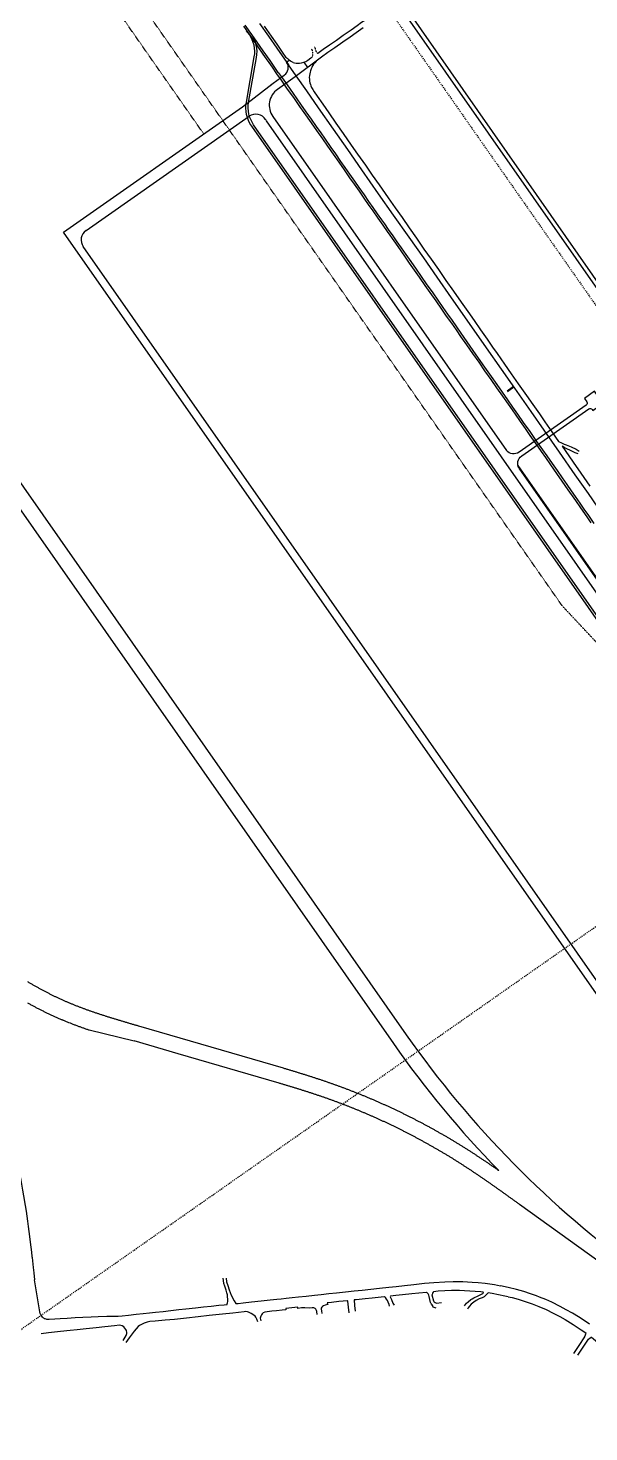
# Model space of a CAD drawing. Header units: millimetres. Extents: x 152904052 to 153933663, y 538271515 to 539240469.
# Drawn here: x 153522164 to 153529410, y 539098626 to 539116747 of the extents above; entities that cross this region are included whole.
import ezdxf

# ---------------------------------------------------------------- set-up
doc = ezdxf.new("R2010")
doc.units = ezdxf.units.MM
doc.linetypes.add('HIDDEN', pattern=[5.08, 2.54, -2.54])
doc.layers.add('BORD', color=7, linetype='Continuous')

msp = doc.modelspace()

# ---------------------------------------------------------------- linework, layer by layer
at = {"layer": 'BORD', "color": 8, "linetype": 'HIDDEN', "ltscale": 5}
for p, q in [((153496404.5, 539081976.6), (153619277.3, 539168013)), ((153516059.1, 539132362.1), (153567681, 539058638.4))]:
    msp.add_line(p, q, dxfattribs=at)
at = {"layer": 'BORD', "color": 133, "linetype": 'Continuous'}
for p, q in [((153525046.2, 539116676.5), (153525009.3, 539116728.8)), ((153525023.1, 539116662.7), (153524987.6, 539116713.6))]:
    msp.add_line(p, q, dxfattribs=at)
at = {"layer": 'BORD', "color": 133}
msp.add_line((153525727.5, 539116306), (153525775.8, 539116236.9), dxfattribs=at)
at = {"layer": 'BORD', "color": 137, "ltscale": 20}
msp.add_line((153522313.9, 539100176.4), (153522246.2, 539100588.6), dxfattribs=at)
at = {"layer": 'BORD', "color": 137, "ltscale": 3, "flags": 128}
for points in [[(153527960.7, 539124404.2), (153521160.8, 539119642.9, 0.4142136), (153520058.2, 539113389.6), (153526885.6, 539103638.8, 0.0406838), (153528244, 539102000.3, 0.0406838)], [(153521275.5, 539119479.1, 0.4142136), (153520222, 539113504.3), (153527049.4, 539103753.5, 0.0843538), (153530086.4, 539100678.5)]]:
    msp.add_lwpolyline(points, format="xyb", dxfattribs=at)
at = {"layer": 'BORD', "color": 137, "linetype": 'HIDDEN', "flags": 128}
for points in [[(153524433.1, 539115381.6), (153522822.7, 539117681.6, -0.4142136), (153522963.9, 539118482.4), (153530430.4, 539123710.5, -0.4142136), (153531231.3, 539123569.3), (153536103.8, 539116610.6)], [(153529930.5, 539108640.6, -0.3342251), (153529622.5, 539108694.4), (153529065.1, 539109289.4), (153523544.5, 539117173.7), (153523174.4, 539117898.5, -0.3234677), (153523220.9, 539118199.4), (153523804.4, 539118790.1), (153529931.6, 539123080.5), (153530634.9, 539123467.3, -0.3522798), (153530955.9, 539123410.7), (153531484.5, 539122806.7), (153535915.4, 539116478.7)]]:
    msp.add_lwpolyline(points, format="xyb", dxfattribs=at)
at = {"layer": 'BORD', "color": 133}
for points in [[(153527081.2, 539117160.6, 0.4132693), (153527052.1, 539116993.7), (153529837.2, 539113016.2), (153529796.2, 539112987.5), (153527011.2, 539116965, 0.417407), (153526843, 539116993.7)], [(153525935.7, 539116357.3), (153525616, 539116116.5), (153525386.7, 539115955.9, 0.4142136), (153525325.3, 539115607.8), (153528346.4, 539111293.1)], [(153525303.3, 539116017.7, -0.0235074), (153525329.3, 539116037.9), (153525474.4, 539116139.5, 0.4174746), (153525503.1, 539116307.7), (153525537.8, 539116332)], [(153535665.8, 539101743.4, 0.4142136), (153535317.7, 539101804.8), (153535302.7, 539101794.3, -0.4142136), (153534815.3, 539101880.3), (153525243.4, 539115550.4, -0.0132633), (153525233.1, 539115565.9, -0.0132633)], [(153528505.4, 539111066, -0.3866626), (153528541, 539111223.5), (153529409.3, 539111831.5, -0.4142136), (153529451.1, 539111824.2), (153529459.7, 539111811.9), (153529590.7, 539111903.6), (153529481.8, 539112059.3), (153529350.7, 539111967.5), (153529382.2, 539111922.5, -0.4142136), (153529374.9, 539111880.7), (153528506.6, 539111272.7, -0.3866626), (153528346.4, 539111293.1)]]:
    msp.add_lwpolyline(points, format="xyb", dxfattribs=at)
at = {"layer": 'BORD', "color": 133, "ltscale": 10, "flags": 128}
for points in [[(153525905.9, 539116424.2), (153525977.7, 539116473.8), (153526060.3, 539116532.6), (153526146.7, 539116592), (153526235.6, 539116654.9), (153526336.4, 539116726.1), (153526416.1, 539116780.4), (153526472.8, 539116821.3), (153526534.9, 539116863.7), (153526619.3, 539116923.5), (153526708, 539116985.1), (153526773.5, 539117031.5)], [(153524947, 539116771.5), (153525068.6, 539116597.7), (153525197.9, 539116411.6), (153525316.9, 539116241.2), (153525374.8, 539116158.3)], [(153525396.4, 539116175.8), (153525290, 539116327.2), (153525199.9, 539116455.4), (153525084.9, 539116621.5), (153524970.4, 539116784.1)], [(153525153.6, 539116806.2), (153525270.6, 539116640.7), (153525378.2, 539116485.9), (153525474.8, 539116347.2), (153525529.1, 539116271.4)], [(153525589.5, 539116303.8), (153525571.3, 539116311.5), (153525554.4, 539116320.8), (153525537.4, 539116332.2), (153525523.6, 539116344), (153525513.3, 539116353.4), (153525500.3, 539116368.2), (153525451.4, 539116435.9), (153525380.3, 539116539.5), (153525307.2, 539116644.3), (153525218.2, 539116770.7)], [(153526492.9, 539116748.7), (153526402.4, 539116685.4), (153526326.9, 539116631.7), (153526230.9, 539116564), (153526129.1, 539116493.8), (153526037.9, 539116429.7), (153525953.3, 539116369.8), (153525902.4, 539116333.6), (153525885.5, 539116318.4), (153525868.2, 539116299), (153525853.7, 539116280.1), (153525840.5, 539116260.1), (153525828.5, 539116237.6), (153525819.8, 539116218.9), (153525811.7, 539116197.2), (153525806.4, 539116179), (153525802.2, 539116157.6), (153525799.1, 539116133.6), (153525797.2, 539116108.1), (153525798.4, 539116087), (153525800.9, 539116062.5), (153525804.8, 539116039.2), (153525810.9, 539116017), (153525816.8, 539116000), (153525825.9, 539115980.3), (153525840.9, 539115954.5), (153525860.2, 539115922.7), (153525898.8, 539115866.3), (153525970.7, 539115764.1), (153526048, 539115654.4), (153526140.6, 539115520), (153526235.8, 539115385.2), (153526340, 539115237.8), (153526422.1, 539115119.6), (153526521.9, 539114976.7), (153526611.5, 539114848.6), (153526698.5, 539114724.7), (153526815, 539114558), (153526907, 539114427), (153526995.7, 539114300.8), (153527089.3, 539114167.6), (153527182.7, 539114033.2), (153527278.9, 539113894.8), (153527370.3, 539113764.8), (153527465.5, 539113629.2), (153527563, 539113489.7), (153527660.2, 539113351.9), (153527759.4, 539113209.3), (153527844.5, 539113088.1), (153527925.4, 539112972.7), (153528009.7, 539112852.5), (153528094.8, 539112731.5), (153528165.7, 539112630.1), (153528224.9, 539112545.3), (153528319.2, 539112409.5), (153528407.1, 539112284.6), (153528497.6, 539112155.7), (153528602.4, 539112006.5), (153528684.6, 539111888.2), (153528770.1, 539111766.2), (153528841.3, 539111664.7), (153528932.1, 539111535.6), (153529019, 539111410.9), (153529054.6, 539111391.3), (153529088.8, 539111377.9), (153529115.2, 539111368), (153529180, 539111343.3), (153529244.9, 539111312.1), (153529283.8, 539111284.7)], [(153525589.5, 539116303.8), (153525607.6, 539116298), (153525627.8, 539116294.1), (153525646.5, 539116292.4), (153525672.2, 539116293.5), (153525697, 539116298.4), (153525726.8, 539116305.7), (153525751, 539116315.8), (153525778.7, 539116333.1), (153525818.3, 539116361), (153525834.7, 539116373.6)], [(153525396.4, 539116175.8), (153525444.8, 539116105.9), (153525509.9, 539116013.2), (153525589.5, 539115900.5), (153525683.9, 539115766.2), (153525753, 539115668.1), (153525819.9, 539115572.9), (153525886.5, 539115477.9), (153525944.3, 539115394.7), (153525992.2, 539115326.7), (153526075.8, 539115207.2), (153526134.3, 539115123.7), (153526202.3, 539115026), (153526257.7, 539114947.1), (153526318.5, 539114859.5), (153526379.6, 539114772.5), (153526437.5, 539114690.7), (153526505.2, 539114594.2), (153526563.8, 539114509.1), (153526617.1, 539114433.2), (153526676.2, 539114349.5), (153526728.1, 539114274), (153526766.7, 539114219.6), (153526817.7, 539114147.1), (153526876.2, 539114063.8), (153526928.5, 539113989.5), (153526984.3, 539113910.2), (153527043.5, 539113825.5), (153527107.1, 539113734.9), (153527176, 539113635.8), (153527243.8, 539113539.3), (153527307.5, 539113447.6), (153527391.6, 539113327.6), (153527457.6, 539113233.1), (153527522, 539113141.4), (153527582.5, 539113055.1), (153527642, 539112970.6), (153527699.3, 539112888.7), (153527756, 539112808.1), (153527833.1, 539112696.7), (153527911, 539112584.9), (153527980.2, 539112485.5), (153528061.3, 539112370.2), (153528145.2, 539112250.9), (153528219.8, 539112145.3), (153528288.5, 539112047.6), (153528357.5, 539111949), (153528422.9, 539111855.4), (153528486.5, 539111764.1), (153528562.3, 539111656.3), (153528645.4, 539111538), (153528733, 539111412.2), (153528808.6, 539111305.1), (153528864.5, 539111224.7), (153528933.4, 539111126.7), (153528998, 539111034.4), (153529063.5, 539110940.9), (153529124.3, 539110853.9), (153529180.5, 539110774), (153529232.5, 539110699.7), (153529293.3, 539110612.8), (153529345, 539110538.5), (153529402.7, 539110455.8), (153529475.4, 539110352.2)], [(153529526.6, 539110564.5), (153529403.8, 539110739.7), (153529233.5, 539110982.3), (153529031.4, 539111271.6), (153528832.4, 539111554.9), (153528663.5, 539111796.2), (153528453.1, 539112097.3), (153528279, 539112344.4), (153528088.7, 539112618), (153527868.8, 539112932), (153527635, 539113266.2), (153527450.6, 539113529.7), (153527275, 539113779.6), (153527086.9, 539114047.2), (153526886.5, 539114333.5), (153526693.2, 539114609.6), (153526476.4, 539114919.1), (153526294.8, 539115180.1), (153526109.2, 539115443.1), (153525915.3, 539115719.7), (153525764.1, 539115935.8), (153525626.9, 539116132.2), (153525529.1, 539116271.4)], [(153525374.8, 539116158.3), (153525433.9, 539116074.2), (153525513.1, 539115960.3), (153525592.2, 539115849.5), (153525672.2, 539115735.3), (153525726.9, 539115657.4), (153525820.2, 539115524.1), (153525888.2, 539115426.9), (153525967.2, 539115315.9), (153526033.2, 539115222), (153526106.8, 539115117.4), (153526178.7, 539115014.3), (153526246.3, 539114917.4), (153526317.5, 539114816), (153526377.5, 539114730.8), (153526440.2, 539114640.8), (153526501.7, 539114552.9), (153526566.8, 539114458.7), (153526617.3, 539114386.9), (153526682.5, 539114293.8), (153526747.6, 539114201), (153526801.7, 539114122.9), (153526835.7, 539114074.7), (153526867.2, 539114030.1), (153526910.8, 539113969), (153526978, 539113873.2), (153527034, 539113791.9), (153527089.5, 539113713), (153527152.5, 539113623.4), (153527216.3, 539113532.4), (153527291.7, 539113423.7), (153527354, 539113334.6), (153527431.5, 539113224.2), (153527504.6, 539113119.2), (153527567.4, 539113029.9), (153527633.5, 539112935.9), (153527693.6, 539112851.2), (153527752.5, 539112767.2), (153527828.7, 539112657.5), (153527907.7, 539112545), (153527986.6, 539112432.5), (153528062.8, 539112324), (153528141.1, 539112211.1), (153528217.4, 539112102.5), (153528292.4, 539111996.5), (153528365.3, 539111892.7), (153528455.9, 539111763.4), (153528522.6, 539111669.2), (153528585.3, 539111577.2), (153528647.4, 539111488.8), (153528723.2, 539111381), (153528794.3, 539111279.7), (153528847.2, 539111204), (153528914.5, 539111108.3), (153528991.9, 539110997.9), (153529060.4, 539110898.9), (153529137.8, 539110788.5), (153529235.3, 539110649.6), (153529303, 539110553.2), (153529383.2, 539110437.8), (153529435, 539110362.7)], [(153528353.4, 539112065.1), (153528436.1, 539112123)], [(153528359.1, 539112056.9), (153528441.8, 539112114.8)], [(153529269.2, 539111249.3), (153529234.3, 539111263.9), (153529181.7, 539111290.1), (153529117.1, 539111319.1), (153529085.4, 539111337.2), (153529063.3, 539111348.8), (153529101.8, 539111292.6), (153529206.8, 539111142.7), (153529304.8, 539111002.7), (153529422.6, 539110834.7)]]:
    msp.add_lwpolyline(points, dxfattribs=at)
at = {"layer": 'BORD', "color": 133, "linetype": 'Continuous'}
for points in [[(153537477.2, 539097415, 0.415329), (153537523.2, 539097673), (153525052.7, 539115482.7, -0.1989124), (153524984, 539115792.8), (153525086.7, 539116375.3, 0.198702), (153525023.1, 539116662.7)], [(153537510.6, 539097368.4, 0.4142865), (153537563.5, 539097667.8), (153525077.3, 539115499.9, -0.1989124), (153525013.5, 539115787.6), (153525115.5, 539116365.6, 0.1995119), (153525046.2, 539116676.5)]]:
    msp.add_lwpolyline(points, format="xyb", dxfattribs=at)
at = {"layer": 'BORD', "color": 133, "linetype": 'HIDDEN', "flags": 128}
for points in [[(153525834.7, 539116373.6), (153525840.9, 539116394.5), (153525842.6, 539116417.7), (153525842, 539116444.9), (153525828.6, 539116482)], [(153525862.7, 539116510.6), (153525871, 539116488.2), (153525882.3, 539116451.2), (153525886.5, 539116432.4), (153525892.1, 539116426.6), (153525905.9, 539116424.2)]]:
    msp.add_lwpolyline(points, dxfattribs=at)
at = {"layer": 'BORD', "color": 133}
for points in [[(153524933.8, 539115732.2), (153525329.3, 539116037.9)], [(153522622.8, 539114114.1), (153524933.8, 539115732.2)], [(153522913.6, 539114134.6), (153525019.8, 539115609.4)], [(153532359.2, 539100208.9), (153522622.8, 539114114)], [(153532441.1, 539100266.3), (153522876.8, 539113925.6)], [(153528491.9, 539111102.7), (153531989.1, 539106108.3)], [(153528505.4, 539111066), (153531953.4, 539106141.8)]]:
    msp.add_lwpolyline(points, dxfattribs=at)
at = {"layer": 'BORD', "color": 137, "ltscale": 10, "flags": 128}
for points in [[(153525463.9, 539103320.3), (153523596.5, 539103863.1), (153523591.4, 539103864.6), (153523581.8, 539103867.4), (153523572.2, 539103870.2), (153523562.6, 539103873), (153523553, 539103875.8), (153523543.4, 539103878.6), (153523533.8, 539103881.3), (153523524.3, 539103884.1), (153523514.7, 539103886.9), (153523505.1, 539103889.7), (153523495.5, 539103892.5), (153523486, 539103895.3), (153523476.4, 539103898.1), (153523466.8, 539103900.9), (153523457.3, 539103903.7), (153523447.7, 539103906.5), (153523438.1, 539103909.3), (153523428.6, 539103912.2), (153523419, 539103915), (153523409.5, 539103917.8), (153523400, 539103920.6), (153523390.4, 539103923.5), (153523380.9, 539103926.3), (153523371.4, 539103929.1), (153523361.8, 539103932), (153523352.3, 539103934.8), (153523342.8, 539103937.7), (153523333.3, 539103940.5), (153523323.8, 539103943.4), (153523314.3, 539103946.3), (153523304.8, 539103949.1), (153523295.3, 539103952), (153523285.8, 539103954.9), (153523276.3, 539103957.8), (153523266.8, 539103960.7), (153523257.4, 539103963.6), (153523247.9, 539103966.6), (153523238.4, 539103969.5), (153523229, 539103972.4), (153523219.5, 539103975.4), (153523210.1, 539103978.3), (153523200.6, 539103981.3), (153523191.2, 539103984.2), (153523181.7, 539103987.2), (153523172.3, 539103990.2), (153523162.9, 539103993.2), (153523153.5, 539103996.2), (153523144.1, 539103999.2), (153523134.7, 539104002.3), (153523125.3, 539104005.3), (153523115.9, 539104008.4), (153523106.5, 539104011.4), (153523097.1, 539104014.5), (153523087.7, 539104017.6), (153523078.4, 539104020.7), (153523069, 539104023.8), (153523059.7, 539104026.9), (153523050.3, 539104030), (153523041, 539104033.2), (153523031.6, 539104036.4), (153523022.3, 539104039.5), (153523013, 539104042.7), (153523003.7, 539104045.9), (153522994.4, 539104049.1), (153522985.1, 539104052.4), (153522975.8, 539104055.6), (153522966.5, 539104058.8), (153522957.2, 539104062.1), (153522948, 539104065.4), (153522938.7, 539104068.7), (153522929.5, 539104072), (153522920.2, 539104075.3), (153522911, 539104078.7), (153522901.8, 539104082.1), (153522892.6, 539104085.4), (153522883.4, 539104088.8), (153522874.2, 539104092.2), (153522865, 539104095.7), (153522855.8, 539104099.1), (153522846.6, 539104102.6), (153522837.5, 539104106.1), (153522828.3, 539104109.5), (153522819.2, 539104113.1), (153522810, 539104116.6), (153522800.9, 539104120.1), (153522791.8, 539104123.7), (153522782.7, 539104127.3), (153522773.6, 539104130.9), (153522764.5, 539104134.5), (153522755.4, 539104138.2), (153522746.4, 539104141.8), (153522737.3, 539104145.5), (153522728.3, 539104149.2), (153522719.3, 539104153), (153522710.2, 539104156.7), (153522703.8, 539104159.4), (153522701.2, 539104160.5), (153522692.2, 539104164.2), (153522683.2, 539104168), (153522674.3, 539104171.9), (153522665.3, 539104175.7), (153522656.3, 539104179.6), (153522647.4, 539104183.5), (153522638.4, 539104187.4), (153522629.5, 539104191.3), (153522620.6, 539104195.3), (153522611.7, 539104199.3), (153522602.8, 539104203.3), (153522593.9, 539104207.3), (153522585, 539104211.3), (153522576.1, 539104215.4), (153522567.2, 539104219.5), (153522558.4, 539104223.6), (153522549.5, 539104227.7), (153522540.7, 539104231.8), (153522531.9, 539104236), (153522523, 539104240.2), (153522514.2, 539104244.4), (153522505.4, 539104248.6), (153522496.6, 539104252.9), (153522487.9, 539104257.2), (153522479.1, 539104261.4), (153522470.3, 539104265.8), (153522461.6, 539104270.1), (153522452.9, 539104274.4), (153522444.1, 539104278.8), (153522435.4, 539104283.2), (153522426.7, 539104287.6), (153522418, 539104292.1), (153522409.3, 539104296.5), (153522400.7, 539104301), (153522392, 539104305.5), (153522383.3, 539104310), (153522374.7, 539104314.6), (153522366.1, 539104319.1), (153522357.5, 539104323.7), (153522348.8, 539104328.3), (153522340.2, 539104332.9), (153522331.7, 539104337.6), (153522323.1, 539104342.3), (153522314.5, 539104346.9), (153522306, 539104351.6), (153522297.4, 539104356.4), (153522288.9, 539104361.1), (153522280.4, 539104365.9), (153522271.9, 539104370.7), (153522263.4, 539104375.5), (153522254.9, 539104380.3), (153522246.4, 539104385.1), (153522237.9, 539104390), (153522229.5, 539104394.9), (153522221.1, 539104399.8), (153522212.6, 539104404.7), (153522204.2, 539104409.7), (153522195.8, 539104414.6), (153522187.4, 539104419.6), (153522179, 539104424.6), (153522170.7, 539104429.7), (153522162.3, 539104434.7)], [(153522156.4, 539104166), (153522165.4, 539104160.9), (153522174.4, 539104155.9), (153522183.4, 539104150.8), (153522192.5, 539104145.8), (153522201.5, 539104140.9), (153522210.6, 539104135.9), (153522219.6, 539104131), (153522228.7, 539104126.1), (153522237.8, 539104121.2), (153522246.9, 539104116.3), (153522256, 539104111.5), (153522265.1, 539104106.7), (153522274.3, 539104101.9), (153522283.4, 539104097.1), (153522292.6, 539104092.3), (153522301.8, 539104087.6), (153522310.9, 539104082.9), (153522320.1, 539104078.2), (153522329.3, 539104073.5), (153522338.6, 539104068.9), (153522347.8, 539104064.2), (153522357, 539104059.6), (153522366.3, 539104055), (153522375.5, 539104050.5), (153522384.8, 539104045.9), (153522394.1, 539104041.4), (153522403.4, 539104036.9), (153522412.7, 539104032.5), (153522422, 539104028), (153522431.3, 539104023.6), (153522440.6, 539104019.2), (153522450, 539104014.8), (153522459.3, 539104010.4), (153522468.7, 539104006.1), (153522478.1, 539104001.8), (153522487.5, 539103997.5), (153522496.9, 539103993.2), (153522506.3, 539103989), (153522515.7, 539103984.7), (153522525.1, 539103980.5), (153522534.5, 539103976.3), (153522544, 539103972.2), (153522553.4, 539103968.1), (153522562.9, 539103963.9), (153522572.4, 539103959.8), (153522581.9, 539103955.8), (153522591.4, 539103951.7), (153522600.9, 539103947.7), (153522610.3, 539103943.7), (153522613.2, 539103942.5), (153522619.9, 539103939.7), (153522629.4, 539103935.8), (153522639, 539103931.8), (153522648.5, 539103927.9), (153522658.1, 539103924), (153522667.6, 539103920.2), (153522677.2, 539103916.3), (153522686.7, 539103912.5), (153522687, 539103912.4), (153522705.9, 539103905), (153522715.5, 539103901.2), (153522725, 539103897.5), (153522734.6, 539103893.8), (153522744.2, 539103890.1), (153522753.8, 539103886.4), (153522763.4, 539103882.8), (153522773, 539103879.1), (153522782.6, 539103875.5), (153522792.2, 539103872), (153522801.9, 539103868.4), (153522811.5, 539103864.8), (153522821.1, 539103861.3), (153522830.7, 539103857.8), (153522840.4, 539103854.3), (153522850, 539103850.8), (153522859.6, 539103847.4), (153522869.3, 539103844), (153522878.9, 539103840.5), (153522888.6, 539103837.1), (153522898.2, 539103833.7), (153522907.9, 539103830.4), (153522917.5, 539103827), (153522927.2, 539103823.7), (153522936.8, 539103820.4), (153522946.5, 539103817.1), (153522953, 539103814.8), (153523535.9, 539103672.4)], [(153524102.1, 539103507.9), (153523535.9, 539103672.4)], [(153525408.1, 539103128.3), (153524102.1, 539103507.9)], [(153528244, 539102000.3), (153528243.3, 539102000.7), (153528235.1, 539102006.5), (153528226.8, 539102012.2), (153528218.5, 539102018), (153528210.3, 539102023.7), (153528202, 539102029.4), (153528193.7, 539102035.2), (153528185.4, 539102040.9), (153528177.2, 539102046.6), (153528168.9, 539102052.3), (153528160.6, 539102058), (153528152.3, 539102063.7), (153528144, 539102069.4), (153528135.6, 539102075.1), (153528127.3, 539102080.8), (153528119, 539102086.5), (153528110.7, 539102092.2), (153528102.3, 539102097.8), (153528094, 539102103.5), (153528085.6, 539102109.2), (153528077.3, 539102114.8), (153528068.9, 539102120.5), (153528060.6, 539102126.1), (153528052.2, 539102131.7), (153528043.8, 539102137.4), (153528035.4, 539102143), (153528027.1, 539102148.6), (153528018.7, 539102154.2), (153528010.3, 539102159.8), (153528001.9, 539102165.4), (153527993.4, 539102171), (153527985, 539102176.5), (153527976.5, 539102182.1), (153527968.1, 539102187.7), (153527959.7, 539102193.2), (153527951.2, 539102198.8), (153527942.8, 539102204.3), (153527934.3, 539102209.8), (153527925.8, 539102215.3), (153527917.4, 539102220.9), (153527908.9, 539102226.4), (153527900.4, 539102231.8), (153527891.9, 539102237.3), (153527883.4, 539102242.8), (153527874.9, 539102248.3), (153527867.2, 539102253.2), (153527866.3, 539102253.7), (153527857.8, 539102259.2), (153527849.3, 539102264.6), (153527840.7, 539102270), (153527832.2, 539102275.4), (153527823.6, 539102280.9), (153527815.1, 539102286.3), (153527806.5, 539102291.6), (153527797.9, 539102297), (153527789.4, 539102302.4), (153527780.8, 539102307.7), (153527772.2, 539102313.1), (153527763.6, 539102318.4), (153527755, 539102323.7), (153527746.4, 539102329.1), (153527737.8, 539102334.4), (153527729.2, 539102339.6), (153527720.5, 539102344.9), (153527711.9, 539102350.2), (153527703.2, 539102355.5), (153527694.6, 539102360.7), (153527685.9, 539102366), (153527677.3, 539102371.2), (153527668.6, 539102376.4), (153527660, 539102381.6), (153527651.3, 539102386.8), (153527642.6, 539102392), (153527633.9, 539102397.2), (153527625.2, 539102402.4), (153527616.5, 539102407.6), (153527607.8, 539102412.7), (153527599.1, 539102417.8), (153527590.4, 539102423), (153527581.6, 539102428.1), (153527572.9, 539102433.2), (153527564.2, 539102438.3), (153527555.4, 539102443.4), (153527546.7, 539102448.5), (153527537.9, 539102453.5), (153527529.2, 539102458.6), (153527520.4, 539102463.7), (153527511.6, 539102468.7), (153527502.8, 539102473.7), (153527494, 539102478.7), (153527485.3, 539102483.7), (153527476.5, 539102488.7), (153527467.7, 539102493.7), (153527458.8, 539102498.7), (153527450, 539102503.7), (153527441.2, 539102508.6), (153527432.4, 539102513.6), (153527423.6, 539102518.5), (153527414.7, 539102523.4), (153527405.9, 539102528.3), (153527397, 539102533.3), (153527388.2, 539102538.1), (153527379.3, 539102543), (153527370.4, 539102547.9), (153527361.6, 539102552.8), (153527352.7, 539102557.6), (153527343.8, 539102562.5), (153527334.9, 539102567.3), (153527326, 539102572.1), (153527317.1, 539102576.9), (153527308.2, 539102581.7), (153527299.3, 539102586.5), (153527290.4, 539102591.3), (153527281.5, 539102596.1), (153527272.5, 539102600.8), (153527263.6, 539102605.6), (153527254.6, 539102610.3), (153527245.7, 539102615), (153527236.7, 539102619.7), (153527227.8, 539102624.4), (153527218.8, 539102629.1), (153527209.9, 539102633.8), (153527200.9, 539102638.5), (153527191.9, 539102643.2), (153527182.9, 539102647.8), (153527173.9, 539102652.4), (153527164.9, 539102657.1), (153527155.9, 539102661.7), (153527146.9, 539102666.3), (153527137.9, 539102670.9), (153527128.9, 539102675.5), (153527119.9, 539102680.1), (153527110.8, 539102684.6), (153527101.8, 539102689.2), (153527092.8, 539102693.7), (153527083.7, 539102698.3), (153527074.7, 539102702.8), (153527065.6, 539102707.3), (153527056.6, 539102711.8), (153527047.5, 539102716.3), (153527038.4, 539102720.8), (153527029.4, 539102725.3), (153527020.3, 539102729.7), (153527011.2, 539102734.2), (153527002.1, 539102738.6), (153526993, 539102743), (153526983.9, 539102747.5), (153526974.8, 539102751.9), (153526965.7, 539102756.3), (153526956.6, 539102760.7), (153526947.4, 539102765), (153526938.3, 539102769.4), (153526929.2, 539102773.7), (153526920, 539102778.1), (153526910.9, 539102782.4), (153526901.7, 539102786.7), (153526892.6, 539102791.1), (153526883.4, 539102795.4), (153526874.3, 539102799.6), (153526865.1, 539102803.9), (153526855.9, 539102808.2), (153526846.8, 539102812.4), (153526837.6, 539102816.7), (153526828.4, 539102820.9), (153526819.2, 539102825.1), (153526810, 539102829.4), (153526800.8, 539102833.6), (153526791.6, 539102837.8), (153526782.4, 539102841.9), (153526773.1, 539102846.1), (153526763.9, 539102850.3), (153526754.7, 539102854.4), (153526745.5, 539102858.6), (153526736.2, 539102862.7), (153526727, 539102866.8), (153526717.7, 539102870.9), (153526708.5, 539102875), (153526699.2, 539102879.1), (153526690, 539102883.1), (153526680.7, 539102887.2), (153526671.4, 539102891.3), (153526662.1, 539102895.3), (153526652.9, 539102899.3), (153526643.6, 539102903.3), (153526634.3, 539102907.4), (153526625, 539102911.3), (153526615.7, 539102915.3), (153526606.4, 539102919.3), (153526597.1, 539102923.3), (153526587.8, 539102927.2), (153526578.4, 539102931.2), (153526569.1, 539102935.1), (153526559.8, 539102939), (153526550.5, 539102942.9), (153526541.1, 539102946.8), (153526531.8, 539102950.7), (153526522.4, 539102954.6), (153526513.1, 539102958.4), (153526503.7, 539102962.3), (153526494.4, 539102966.1), (153526485, 539102970), (153526475.6, 539102973.8), (153526466.3, 539102977.6), (153526456.9, 539102981.4), (153526447.5, 539102985.2), (153526438.1, 539102989), (153526428.7, 539102992.7), (153526419.3, 539102996.5), (153526409.9, 539103000.2), (153526400.5, 539103004), (153526391.1, 539103007.7), (153526381.7, 539103011.4), (153526372.3, 539103015.1), (153526362.9, 539103018.8), (153526353.4, 539103022.4), (153526344, 539103026.1), (153526334.6, 539103029.8), (153526325.1, 539103033.4), (153526315.7, 539103037), (153526306.2, 539103040.7), (153526296.8, 539103044.3), (153526287.3, 539103047.9), (153526277.9, 539103051.5), (153526268.4, 539103055), (153526258.9, 539103058.6), (153526249.5, 539103062.2), (153526240, 539103065.7), (153526230.5, 539103069.2), (153526221, 539103072.8), (153526211.5, 539103076.3), (153526202, 539103079.8), (153526192.5, 539103083.2), (153526183, 539103086.7), (153526173.5, 539103090.2), (153526164, 539103093.6), (153526154.5, 539103097.1), (153526145, 539103100.5), (153526135.5, 539103103.9), (153526126, 539103107.3), (153526116.4, 539103110.7), (153526106.9, 539103114.1), (153526097.3, 539103117.5), (153526087.8, 539103120.9), (153526078.3, 539103124.2), (153526077.9, 539103124.4), (153526068.7, 539103127.6), (153526059.2, 539103130.9), (153526049.6, 539103134.2), (153526040, 539103137.5), (153526030.5, 539103140.8), (153526020.9, 539103144.1), (153526011.4, 539103147.4), (153526001.8, 539103150.6), (153525992.2, 539103153.9), (153525982.7, 539103157.1), (153525973.1, 539103160.4), (153525963.5, 539103163.6), (153525953.9, 539103166.8), (153525944.4, 539103170), (153525934.8, 539103173.2), (153525925.2, 539103176.3), (153525915.6, 539103179.5), (153525906.1, 539103182.7), (153525896.5, 539103185.8), (153525886.9, 539103189), (153525877.3, 539103192.1), (153525867.7, 539103195.2), (153525858.1, 539103198.4), (153525848.5, 539103201.5), (153525838.9, 539103204.6), (153525829.3, 539103207.6), (153525819.7, 539103210.7), (153525810.1, 539103213.8), (153525800.5, 539103216.9), (153525790.9, 539103219.9), (153525781.3, 539103223), (153525771.7, 539103226), (153525762, 539103229), (153525752.4, 539103232.1), (153525742.8, 539103235.1), (153525733.2, 539103238.1), (153525723.6, 539103241.1), (153525714, 539103244.1), (153525704.4, 539103247.1), (153525694.7, 539103250.1), (153525685.1, 539103253), (153525675.5, 539103256), (153525665.9, 539103259), (153525656.3, 539103261.9), (153525646.7, 539103264.9), (153525637, 539103267.8), (153525627.4, 539103270.7), (153525617.8, 539103273.7), (153525608.2, 539103276.6), (153525598.5, 539103279.5), (153525588.9, 539103282.4), (153525579.3, 539103285.3), (153525569.7, 539103288.2), (153525560.1, 539103291.1), (153525550.4, 539103294), (153525540.8, 539103296.9), (153525531.2, 539103299.8), (153525521.6, 539103302.7), (153525511.9, 539103305.6), (153525502.3, 539103308.4), (153525492.7, 539103311.3), (153525483.1, 539103314.1), (153525473.4, 539103317), (153525463.8, 539103319.9), (153525463.8, 539103319.9)], [(153533634, 539097881.7), (153528513.4, 539101563), (153528510.6, 539101565), (153528502.5, 539101570.8), (153528494.4, 539101576.7), (153528486.3, 539101582.5), (153528478.2, 539101588.3), (153528470, 539101594.2), (153528461.9, 539101600), (153528453.8, 539101605.8), (153528445.7, 539101611.7), (153528437.6, 539101617.5), (153528429.5, 539101623.3), (153528421.4, 539101629.1), (153528413.3, 539101635), (153528405.1, 539101640.8), (153528397, 539101646.6), (153528388.9, 539101652.4), (153528380.8, 539101658.2), (153528372.7, 539101664), (153528364.6, 539101669.8), (153528356.5, 539101675.7), (153528348.3, 539101681.5), (153528340.2, 539101687.3), (153528332.1, 539101693), (153528324, 539101698.8), (153528315.9, 539101704.6), (153528307.8, 539101710.4), (153528299.6, 539101716.2), (153528291.5, 539101722), (153528283.4, 539101727.8), (153528275.3, 539101733.5), (153528267.2, 539101739.3), (153528259, 539101745.1), (153528250.9, 539101750.8), (153528242.8, 539101756.6), (153528234.7, 539101762.3), (153528226.5, 539101768.1), (153528218.4, 539101773.8), (153528210.3, 539101779.6), (153528202.1, 539101785.3), (153528194, 539101791), (153528185.9, 539101796.8), (153528177.7, 539101802.5), (153528169.6, 539101808.2), (153528161.4, 539101813.9), (153528153.3, 539101819.6), (153528145.2, 539101825.3), (153528137, 539101831), (153528128.9, 539101836.7), (153528120.7, 539101842.4), (153528112.5, 539101848.1), (153528104.4, 539101853.7), (153528096.2, 539101859.4), (153528088.1, 539101865.1), (153528079.9, 539101870.7), (153528071.7, 539101876.4), (153528063.5, 539101882), (153528055.4, 539101887.6), (153528047.2, 539101893.3), (153528039, 539101898.9), (153528030.8, 539101904.5), (153528022.6, 539101910.1), (153528014.4, 539101915.7), (153528006.3, 539101921.3), (153527998.1, 539101926.9), (153527989.9, 539101932.5), (153527981.6, 539101938), (153527973.4, 539101943.6), (153527965.2, 539101949.2), (153527957, 539101954.7), (153527948.8, 539101960.3), (153527940.6, 539101965.8), (153527932.3, 539101971.3), (153527924.1, 539101976.8), (153527915.9, 539101982.3), (153527907.6, 539101987.8), (153527899.4, 539101993.3), (153527891.1, 539101998.8), (153527882.9, 539102004.3), (153527874.6, 539102009.7), (153527866.4, 539102015.2), (153527858.1, 539102020.6), (153527849.9, 539102026.1), (153527841.6, 539102031.5), (153527833.3, 539102036.9), (153527825, 539102042.3), (153527816.8, 539102047.7), (153527808.5, 539102053.1), (153527800.2, 539102058.5), (153527791.9, 539102063.9), (153527783.6, 539102069.2), (153527775.2, 539102074.6), (153527766.9, 539102079.9), (153527759.4, 539102084.7), (153527758.6, 539102085.2), (153527750.3, 539102090.6), (153527741.9, 539102095.9), (153527733.6, 539102101.2), (153527725.2, 539102106.4), (153527716.9, 539102111.7), (153527708.5, 539102117), (153527700.2, 539102122.3), (153527691.8, 539102127.5), (153527683.4, 539102132.8), (153527675, 539102138), (153527666.6, 539102143.2), (153527658.2, 539102148.4), (153527649.8, 539102153.6), (153527641.4, 539102158.8), (153527633, 539102164), (153527624.6, 539102169.2), (153527616.2, 539102174.3), (153527607.7, 539102179.5), (153527599.3, 539102184.6), (153527590.8, 539102189.7), (153527582.4, 539102194.9), (153527573.9, 539102200), (153527565.5, 539102205.1), (153527557, 539102210.2), (153527548.5, 539102215.3), (153527540, 539102220.3), (153527531.6, 539102225.4), (153527523.1, 539102230.4), (153527514.6, 539102235.5), (153527506.1, 539102240.5), (153527497.6, 539102245.5), (153527489, 539102250.5), (153527480.5, 539102255.5), (153527472, 539102260.5), (153527463.4, 539102265.5), (153527454.9, 539102270.5), (153527446.4, 539102275.5), (153527437.8, 539102280.4), (153527429.2, 539102285.3), (153527420.7, 539102290.3), (153527412.1, 539102295.2), (153527403.5, 539102300.1), (153527395, 539102305), (153527386.4, 539102309.9), (153527377.8, 539102314.8), (153527369.2, 539102319.7), (153527360.6, 539102324.5), (153527352, 539102329.4), (153527343.4, 539102334.2), (153527334.7, 539102339), (153527326.1, 539102343.9), (153527317.5, 539102348.7), (153527308.8, 539102353.5), (153527300.2, 539102358.3), (153527291.5, 539102363), (153527282.9, 539102367.8), (153527274.2, 539102372.6), (153527265.6, 539102377.3), (153527256.9, 539102382.1), (153527248.2, 539102386.8), (153527239.5, 539102391.5), (153527230.8, 539102396.2), (153527222.1, 539102400.9), (153527213.4, 539102405.6), (153527204.7, 539102410.3), (153527196, 539102414.9), (153527187.3, 539102419.6), (153527178.6, 539102424.2), (153527169.9, 539102428.9), (153527161.1, 539102433.5), (153527152.4, 539102438.1), (153527143.6, 539102442.7), (153527134.9, 539102447.3), (153527126.1, 539102451.9), (153527117.4, 539102456.5), (153527108.6, 539102461), (153527099.8, 539102465.6), (153527091.1, 539102470.1), (153527082.3, 539102474.7), (153527073.5, 539102479.2), (153527064.7, 539102483.7), (153527055.9, 539102488.2), (153527047.1, 539102492.7), (153527038.3, 539102497.2), (153527029.5, 539102501.7), (153527020.7, 539102506.1), (153527011.8, 539102510.6), (153527003, 539102515), (153526994.2, 539102519.4), (153526985.3, 539102523.9), (153526976.5, 539102528.3), (153526967.7, 539102532.7), (153526958.8, 539102537.1), (153526949.9, 539102541.4), (153526941.1, 539102545.8), (153526932.2, 539102550.2), (153526923.3, 539102554.5), (153526914.4, 539102558.8), (153526905.6, 539102563.2), (153526896.7, 539102567.5), (153526887.8, 539102571.8), (153526878.9, 539102576.1), (153526870, 539102580.4), (153526861.1, 539102584.6), (153526852.1, 539102588.9), (153526843.2, 539102593.2), (153526834.3, 539102597.4), (153526825.4, 539102601.6), (153526816.4, 539102605.9), (153526807.5, 539102610.1), (153526798.5, 539102614.3), (153526789.6, 539102618.5), (153526780.6, 539102622.6), (153526771.7, 539102626.8), (153526762.7, 539102631), (153526753.7, 539102635.1), (153526744.8, 539102639.2), (153526735.8, 539102643.4), (153526726.8, 539102647.5), (153526717.8, 539102651.6), (153526708.8, 539102655.7), (153526699.8, 539102659.8), (153526690.8, 539102663.8), (153526681.8, 539102667.9), (153526672.8, 539102672), (153526663.8, 539102676), (153526654.8, 539102680), (153526645.7, 539102684), (153526636.7, 539102688.1), (153526627.7, 539102692.1), (153526618.6, 539102696), (153526609.6, 539102700), (153526600.5, 539102704), (153526591.5, 539102707.9), (153526582.4, 539102711.9), (153526573.3, 539102715.8), (153526564.3, 539102719.7), (153526555.2, 539102723.7), (153526546.1, 539102727.6), (153526537, 539102731.5), (153526527.9, 539102735.3), (153526518.8, 539102739.2), (153526509.8, 539102743.1), (153526500.6, 539102746.9), (153526491.5, 539102750.8), (153526482.4, 539102754.6), (153526473.3, 539102758.4), (153526464.2, 539102762.2), (153526455.1, 539102766), (153526445.9, 539102769.8), (153526436.8, 539102773.6), (153526427.7, 539102777.3), (153526418.5, 539102781.1), (153526409.4, 539102784.8), (153526400.2, 539102788.6), (153526391.1, 539102792.3), (153526381.9, 539102796), (153526372.8, 539102799.7), (153526363.6, 539102803.4), (153526354.4, 539102807), (153526345.2, 539102810.7), (153526336.1, 539102814.4), (153526326.9, 539102818), (153526317.7, 539102821.6), (153526308.5, 539102825.3), (153526299.3, 539102828.9), (153526290.1, 539102832.5), (153526280.9, 539102836.1), (153526271.7, 539102839.7), (153526262.5, 539102843.2), (153526253.2, 539102846.8), (153526244, 539102850.3), (153526234.8, 539102853.9), (153526225.5, 539102857.4), (153526216.3, 539102860.9), (153526207.1, 539102864.4), (153526197.8, 539102867.9), (153526188.6, 539102871.4), (153526179.3, 539102874.9), (153526170.1, 539102878.3), (153526160.8, 539102881.8), (153526151.5, 539102885.2), (153526142.3, 539102888.6), (153526133, 539102892.1), (153526123.7, 539102895.5), (153526114.4, 539102898.9), (153526105.2, 539102902.2), (153526095.9, 539102905.6), (153526086.6, 539102909), (153526077.3, 539102912.3), (153526068, 539102915.7), (153526058.7, 539102919), (153526049.4, 539102922.3), (153526040.1, 539102925.6), (153526030.7, 539102928.9), (153526021.4, 539102932.2), (153526012, 539102935.5), (153526011.7, 539102935.6), (153526002.8, 539102938.7), (153525993.4, 539102942), (153525984.1, 539102945.2), (153525974.8, 539102948.5), (153525965.4, 539102951.7), (153525956.1, 539102954.9), (153525946.7, 539102958.1), (153525937.3, 539102961.3), (153525928, 539102964.5), (153525918.6, 539102967.7), (153525909.2, 539102970.8), (153525899.8, 539102974), (153525890.5, 539102977.1), (153525881, 539102980.3), (153525871.6, 539102983.4), (153525862.2, 539102986.5), (153525852.8, 539102989.6), (153525843.4, 539102992.7), (153525834, 539102995.8), (153525824.6, 539102998.9), (153525815.2, 539103002), (153525805.8, 539103005.1), (153525796.3, 539103008.1), (153525786.9, 539103011.2), (153525777.5, 539103014.2), (153525768, 539103017.3), (153525758.6, 539103020.3), (153525749.1, 539103023.3), (153525739.7, 539103026.3), (153525730.2, 539103029.3), (153525720.8, 539103032.3), (153525711.3, 539103035.3), (153525701.9, 539103038.3), (153525692.4, 539103041.3), (153525682.9, 539103044.3), (153525673.4, 539103047.2), (153525664, 539103050.2), (153525654.5, 539103053.1), (153525645, 539103056.1), (153525635.5, 539103059), (153525626, 539103062), (153525616.5, 539103064.9), (153525607, 539103067.8), (153525597.5, 539103070.7), (153525588, 539103073.6), (153525578.5, 539103076.6), (153525569, 539103079.5), (153525559.5, 539103082.4), (153525550, 539103085.2), (153525540.5, 539103088.1), (153525531, 539103091), (153525521.4, 539103093.9), (153525511.9, 539103096.8), (153525502.4, 539103099.6), (153525492.9, 539103102.5), (153525483.3, 539103105.4), (153525473.8, 539103108.2), (153525464.3, 539103111.1), (153525454.7, 539103113.9), (153525445.2, 539103116.8), (153525435.6, 539103119.6), (153525426.1, 539103122.4), (153525416.5, 539103125.3), (153525407, 539103128.1)]]:
    msp.add_lwpolyline(points, dxfattribs=at)
at = {"layer": 'BORD', "color": 137, "ltscale": 20}
for points in [[(153522048.4, 539101987), (153522056.8, 539101944.2), (153522070, 539101874.3), (153522093.1, 539101745.8), (153522105.1, 539101675.7), (153522126.3, 539101546.9), (153522137.3, 539101476.6), (153522156.4, 539101347.5), (153522166.3, 539101277.1), (153522183.5, 539101147.7), (153522192.3, 539101077.1), (153522207.5, 539100947.5), (153522213.7, 539100890.9), (153522215.2, 539100876.8), (153522229, 539100748.1), (153522236.6, 539100677.9), (153522246.2, 539100588.6)], [(153524732.9, 539100268.7), (153524740.9, 539100290.7), (153524743.2, 539100311), (153524742.9, 539100341.6), (153524741.4, 539100370.1), (153524738.6, 539100394.2), (153524732, 539100421), (153524723.1, 539100454.1), (153524704.9, 539100509.1), (153524695.1, 539100543.3), (153524687.2, 539100578.6), (153524683.6, 539100611)], [(153524721.3, 539100612), (153524729, 539100565.3), (153524742.8, 539100515.4), (153524763.7, 539100459.1), (153524789.2, 539100390), (153524826.1, 539100317.9), (153524846.7, 539100281.8), (153524879, 539100284.7), (153524943.1, 539100290.8), (153525050.7, 539100303.5), (153525174.5, 539100317.6), (153525292.6, 539100332), (153525379.8, 539100339), (153525434.2, 539100344.6), (153525497.4, 539100351.8), (153525574.7, 539100360.7), (153525656, 539100369), (153525755, 539100378.8), (153525866.2, 539100391.4), (153525949.8, 539100401.2), (153526049.8, 539100411.4), (153526150.6, 539100422.6), (153526263.5, 539100433.6), (153526376.8, 539100445.9), (153526482.3, 539100458), (153526592.8, 539100470.1), (153526705.8, 539100483.8), (153526822.7, 539100494.6), (153526920.6, 539100505), (153527029.2, 539100517.2), (153527148.5, 539100529.6), (153527286.5, 539100544.3), (153527406.9, 539100554.7), (153527546.3, 539100563.9), (153527656.9, 539100567.1), (153527782.3, 539100566.4), (153527902.9, 539100561.1), (153527977.5, 539100555.8), (153528070.2, 539100544.7), (153528188.9, 539100528.7), (153528267.4, 539100512.3)], [(153527435.9, 539100221.8), (153527395.5, 539100237.4), (153527389, 539100260.3), (153527386.2, 539100264.1), (153527374, 539100277), (153527370.4, 539100282.2), (153527366.5, 539100289.1), (153527364.5, 539100297.8), (153527354.9, 539100335.9), (153527346, 539100375.3), (153527341.7, 539100390.6), (153527337.7, 539100400), (153527332.1, 539100407.9), (153527324.9, 539100416.8), (153527315, 539100425.4), (153527310.8, 539100426.5), (153527213.2, 539100417.5), (153527121.8, 539100407.7), (153527002.3, 539100396), (153526914.2, 539100385.8), (153526844.6, 539100376.6), (153526843.5, 539100370.7), (153526859.2, 539100335), (153526877.2, 539100287.1), (153526891.7, 539100260.5)], [(153527802.3, 539100255.8), (153527826.8, 539100288.7), (153527848.9, 539100307.3), (153527884.8, 539100335.7), (153527901, 539100344.3), (153527924.5, 539100357), (153527980.3, 539100383.7), (153528013.5, 539100398.1), (153528037.6, 539100411), (153528042.8, 539100415.4), (153528045.7, 539100421.6), (153528046.2, 539100427.5), (153528044.6, 539100429.6), (153528043.6, 539100431), (153528011.7, 539100433.2), (153527940.9, 539100439.2), (153527872.5, 539100444.9), (153527802, 539100449.1), (153527738, 539100451.2), (153527636.2, 539100452.2), (153527549, 539100447.3), (153527462, 539100441.6), (153527400.5, 539100435.1), (153527396, 539100432), (153527387.8, 539100416.8), (153527383.1, 539100399.7), (153527382.4, 539100395.5), (153527400.9, 539100316.4), (153527404.6, 539100311.1), (153527411.3, 539100304.1), (153527423.1, 539100295.8), (153527432.1, 539100291.9), (153527442, 539100289.6), (153527506.6, 539100295.5)], [(153528368.1, 539100371.1), (153528323.6, 539100380.5), (153528242.7, 539100397.7), (153528159.5, 539100413.2), (153528109.7, 539100421), (153528084.2, 539100396.8), (153528057.9, 539100371.8), (153528032.8, 539100357), (153527992.5, 539100341.9), (153527952.9, 539100321.8), (153527923.5, 539100301.8), (153527890.6, 539100274.8), (153527864.9, 539100249.8), (153527849.2, 539100227.1), (153527840.1, 539100209.5)], [(153529418.3, 539100015.5), (153529346.8, 539100064.3), (153529273.5, 539100111.2), (153529195.9, 539100160.8), (153529117.4, 539100204), (153529037, 539100246.5), (153528930.4, 539100299.9), (153528852.1, 539100334.5), (153528771.9, 539100367.2), (153528731.4, 539100382.7), (153528654.5, 539100409.3), (153528567.3, 539100438.1), (153528472.8, 539100465.1), (153528366.5, 539100491.6), (153528267.4, 539100512.3)], [(153524732.9, 539100268.7), (153524695.8, 539100264.2), (153524630.1, 539100257), (153524527.6, 539100245), (153524431.7, 539100234.9), (153524327.7, 539100223.9), (153524203.8, 539100210.3), (153524110.9, 539100200.3), (153524007.6, 539100188.5), (153523907.7, 539100178.2), (153523810.9, 539100167.7), (153523733.1, 539100160.3), (153523651.5, 539100152), (153523562.2, 539100143.2), (153523460.5, 539100130.9), (153523380.9, 539100121.7), (153523327, 539100118), (153523261.6, 539100116.8), (153523181.9, 539100115.3), (153523067.7, 539100112.4), (153522978.1, 539100108.9), (153522873.3, 539100104), (153522770.3, 539100097.8), (153522670.8, 539100091.5), (153522579.9, 539100086.4), (153522508.8, 539100081), (153522436.2, 539100075.8), (153522418.6, 539100075.8), (153522405.8, 539100078.3), (153522395.7, 539100081.2), (153522383.3, 539100084.8), (153522375.7, 539100088), (153522366.4, 539100092.6), (153522358.5, 539100099.1), (153522351.5, 539100105.6), (153522339.6, 539100121.3), (153522328.3, 539100137.5), (153522321.4, 539100155.6), (153522313.9, 539100176.4)], [(153525899.2, 539100142.7), (153525895.7, 539100179.5), (153525890.7, 539100194.8), (153525885.2, 539100203.8), (153525879.8, 539100211.5), (153525874.2, 539100217.3), (153525866, 539100222.9), (153525854.1, 539100227), (153525833.2, 539100227.9), (153525793.7, 539100225.3), (153525740.7, 539100226.4), (153525707.6, 539100226.7), (153525697.2, 539100227.4), (153525649.2, 539100220), (153525647, 539100237.1), (153525492.4, 539100220.4), (153525493.5, 539100203.5), (153525448.4, 539100197.3), (153525372.8, 539100189.5), (153525314.1, 539100185.5), (153525252.3, 539100178.2), (153525221.4, 539100171.1), (153525203.1, 539100162.8), (153525187.4, 539100151.2), (153525179.4, 539100139.1), (153525170, 539100118.6), (153525164.4, 539100093.6), (153525171, 539100062.1)], [(153526313.5, 539100162.4), (153526305.4, 539100235.5), (153526296.7, 539100314.2), (153526294.3, 539100317.6), (153526290.7, 539100320), (153526179.4, 539100308), (153526083.1, 539100295.3), (153526030.2, 539100291.7), (153526035.9, 539100271.2), (153526004.3, 539100261.6), (153525982.4, 539100255.2), (153525969.7, 539100247), (153525958, 539100237.1), (153525951.7, 539100222.6), (153525950.5, 539100209.3), (153525953, 539100187.3), (153525959.4, 539100156.2)], [(153526834.8, 539100247.4), (153526829.7, 539100269.8), (153526818.2, 539100298.9), (153526806.6, 539100321.8), (153526794.7, 539100340), (153526779.9, 539100359.8), (153526772.6, 539100368.7), (153526769.2, 539100370.3), (153526724.2, 539100366.8), (153526609.6, 539100352.8), (153526521, 539100344), (153526403.6, 539100331.5), (153526375.2, 539100329), (153526381.5, 539100259), (153526389.7, 539100186.4)], [(153528368.1, 539100371.1), (153528417, 539100361.9), (153528496.3, 539100339), (153528597.7, 539100306), (153528675.1, 539100279.2), (153528761.9, 539100245.2), (153528858.4, 539100204.5), (153528949.6, 539100161.1), (153529035, 539100117.4), (153529104, 539100078.9), (153529207.6, 539100011.9), (153529309.4, 539099946), (153529368.2, 539099905.3), (153529364.7, 539099886.4), (153529355.8, 539099863.1), (153529344.2, 539099841.7), (153529287.6, 539099753.7), (153529212.3, 539099640.5)], [(153525133.9, 539100047.9), (153525121.1, 539100081.2), (153525111.4, 539100097.5), (153525104.5, 539100109.5), (153525098.3, 539100118.3), (153525080.2, 539100135.2), (153525044.1, 539100156.3), (153525013.1, 539100171.5), (153524997.8, 539100178.3), (153524976.6, 539100180.8), (153524954.6, 539100178.2), (153524807.4, 539100161), (153524676.1, 539100146.6), (153524503.1, 539100126.9), (153524361.1, 539100111.2), (153524212, 539100094.7), (153524057.5, 539100078.6), (153523935.1, 539100066.8), (153523807.1, 539100055.6), (153523738.2, 539100051.5), (153523703.5, 539100044.5), (153523664.3, 539100029.2), (153523604.1, 539099998.1), (153523587.1, 539099985.2), (153523535.7, 539099928.3), (153523470.8, 539099842), (153523427.9, 539099781.1)], [(153523390.6, 539099805.3), (153523430.4, 539099870.1), (153523438.2, 539099896.1), (153523439.7, 539099910.4), (153523433.6, 539099934), (153523426.2, 539099949.9), (153523415.9, 539099966.4), (153523399, 539099981.9), (153523379.3, 539099993.9), (153523360.3, 539100000.5), (153523346.8, 539100003.5), (153523278.9, 539099997.6), (153523154.5, 539099983.1), (153523042.2, 539099971), (153522913.7, 539099957), (153522800, 539099944.9), (153522708.3, 539099934.5), (153522584.9, 539099920.5), (153522429.8, 539099903.1), (153522334.2, 539099894.2)], [(153529268.8, 539099617.5), (153529336.1, 539099719.7), (153529378.7, 539099786.3), (153529403.8, 539099822.3), (153529424.2, 539099840.5), (153529437.4, 539099849.4), (153529441.4, 539099848.6), (153529546.2, 539099761.5), (153529676, 539099649.1), (153529769.9, 539099565), (153529785, 539099553), (153529788.1, 539099545.5), (153529790.7, 539099495.3), (153529803.4, 539099402.8), (153529814.8, 539099304.5), (153529832.1, 539099200.3)]]:
    msp.add_lwpolyline(points, dxfattribs=at)
at = {"layer": 'BORD', "color": 133}
for centre, start, end in [((153525105.9, 539115486.5), 31.96044, 125.00001), ((153522999.6, 539114011.7), 125.00001, 214.99999)]:
    msp.add_arc(centre, 150, start, end, dxfattribs=at)

doc.saveas('drawing.dxf')
